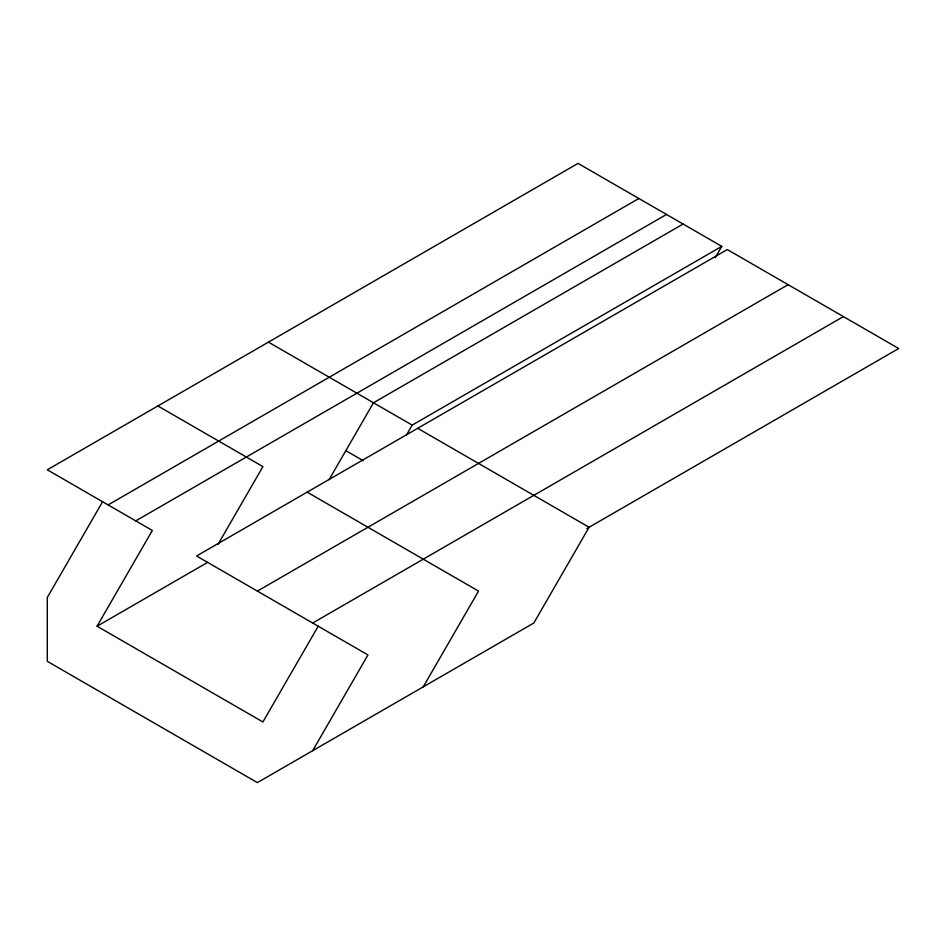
<?xml version="1.0" encoding="UTF-8"?>
<svg xmlns="http://www.w3.org/2000/svg" width="946" height="946" viewBox="0 0 946 946"><rect width="100%" height="100%" fill="white"/><g stroke="black" fill="none" stroke-linecap="round" stroke-linejoin="round"><path stroke-width="1.42" d="M102.582 501.723L47.3 597.482L47.3 661.325L257.383 782.614L533.816 623.024L589.098 527.265L417.718 428.313M318.199 626.217L262.917 721.964L97.06 626.217L152.341 530.458L47.3 469.807L578.041 163.386L721.786 246.374L715.235 257.714M217.947 544.494L262.917 466.615L157.876 405.964M329.113 479.634L373.481 402.783L683.083 224.036M406.366 435.195L412.184 425.121L721.786 246.374M312.677 750.698L367.959 654.939L196.567 555.988L727.308 249.567L898.7 348.518L586.792 528.589M423.24 686.855L478.534 591.096L307.143 492.145M108.116 504.916L638.857 198.494M135.763 520.879L666.504 214.458M97.06 626.217L207.623 562.373M257.383 591.096L788.124 284.675M312.677 623.024L843.418 316.591M268.439 342.133L356.902 393.205M357.15 393.347L412.184 425.121M345.846 450.663L363.323 460.749"/></g></svg>
